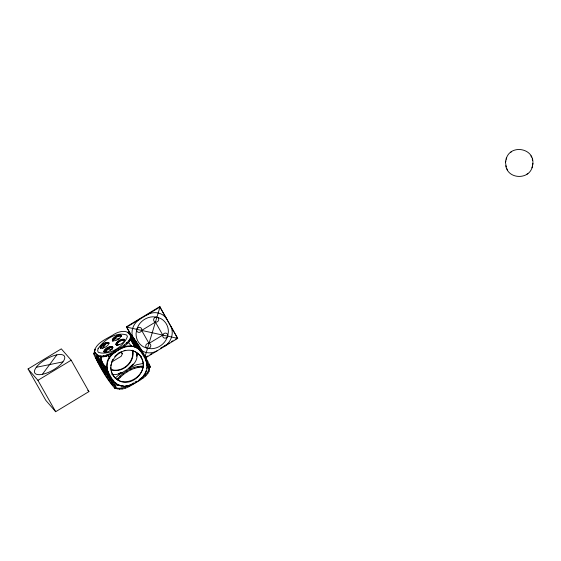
<?xml version="1.0" encoding="UTF-8"?>
<svg xmlns="http://www.w3.org/2000/svg" width="561" height="561" viewBox="0 0 561 561"><rect width="100%" height="100%" fill="white"/><g stroke="black" fill="none" stroke-linecap="round" stroke-linejoin="round"><path stroke-width="0.84" d="M150.145 367.231L150.383 367.076C144.703 354.79 137.838 342.329 128.806 332.021L127.859 332.596C135.334 340.38 139.998 350.33 145.579 359.454C152.445 372.897 137.052 384.713 125.005 386.361C113.21 386.494 105.159 372.216 107.249 361.614C110.629 349.44 128.111 349.3 131.232 337.126C129.303 329.223 119.956 330.836 114.57 333.998C107.446 338.69 96.787 342.035 94.304 351.123C101.723 361.901 109.234 373.009 115.054 384.902M108.645 373.072C104.704 365.982 108.021 356.691 114.788 352.659C121.583 347.21 132.368 342.925 139.633 350.008C134.942 345.12 127.045 344.749 121.393 348.164L120.888 347.273C124.872 344.51 129.914 341.411 130.727 336.228L130.166 334.791M110.797 365.982L111.029 364.587M138.623 354.131C153.419 368.43 129.984 392.034 115.314 378.072C101.057 363.654 124.451 340.639 138.911 354.454L135.369 351.747L131.526 350.33L131.807 350.66M132.789 350.555C135.18 362.083 122.908 373.233 111.66 369.958L111.38 369.636C122.628 372.904 134.892 361.761 132.501 350.225M136.646 356.305L136.751 353.213M115.278 378.128C122.789 370.001 139.009 366.726 136.961 352.778M141.842 330.745L141.996 330.219M111.387 371.543C118.567 393.338 151.758 376.396 141.084 357.315L141.365 357.645M146.666 368.724L147.045 366.417L146.666 362.623L145.292 359.131L146.246 358.556M100.216 347.385C101.359 344.265 105.713 341.628 108.953 342.68L109.136 343.143C107.985 346.27 103.638 348.907 100.398 347.855L100.216 347.385L100.903 348.753L100.721 348.283C101.829 345.134 105.741 343.122 108.981 343.283L108.476 342.392M103.799 351.516C104.949 348.395 109.297 345.758 112.537 346.81L113.041 347.708C109.802 346.656 105.454 349.293 104.311 352.413L103.799 351.516L103.981 351.985C107.221 353.037 111.576 350.401 112.719 347.28L112.537 346.81M112.312 340.071C113.455 336.951 117.803 334.314 121.043 335.366L121.548 336.256C118.315 335.212 113.96 337.841 112.817 340.969L112.999 341.432L112.312 340.071L112.495 340.534C115.734 341.586 120.082 338.949 121.225 335.829L121.043 335.366M115.896 344.202C117.039 341.081 121.393 338.444 124.633 339.496L124.815 339.959C123.665 343.087 119.318 345.716 116.078 344.664L115.896 344.202L116.4 345.099C117.508 341.951 121.421 339.938 124.661 340.099L124.156 339.202M115.671 388.079C123.995 391.894 132.655 384.061 139.654 380.442L139.149 379.545C143.132 376.782 148.174 373.689 148.988 368.5L146.891 365.302M139.654 380.442C143.637 377.679 148.679 374.587 149.492 369.397L148.427 367.062L149.198 367.806L150.383 367.076M506.267 166.947L505.496 162.459L505.784 161.007M506.141 159.24C509.844 143.42 535.825 148.013 532.662 164.899M505.784 165.712C507.824 179.625 529.472 180.018 532.305 166.666M505.496 162.459L506.373 158.055M532.066 167.851L532.95 163.447M144.92 357.013L159.976 307.007L159.682 306.664L126.421 326.79L130.229 333.507M102.663 348.563L105.931 343.823L105.65 343.5M111.646 361.908L111.653 362.855M111.941 361.249L112.817 359.264M145.124 373.163L146.407 370.26L146.694 370.583M121.211 351.768L122.354 353.781L121.211 356.277L112.186 361.74M112.957 381.48L113.799 380.035M143.448 366.361C133.497 365.449 123.708 371.599 117.487 378.977L117.992 379.874C124.044 372.63 133.476 366.796 143.139 367.153M42.377 374.32A17.033 6.466 -29.5 0 0 64.767 357.385A17.033 6.466 -29.5 0 0 41.682 362.069A17.033 6.466 -29.5 0 0 42.377 374.32L56.843 354.861M104.037 345.548L102.972 346.922L103.252 347.245M114.717 356.551L119.22 352.49L119.5 352.813M129.002 367.862L133.167 364.103M143.805 375.155L144.801 373.892L145.082 374.215M510.594 152.347L511.513 151.736M526.926 174.176L527.845 173.559M114.991 388.5L114.086 385.442L115.033 384.867L116.176 387.77L114.991 388.5C105.91 378.205 99.234 365.786 93.406 353.444L94.599 352.715L95.37 353.451L94.423 354.026L93.652 353.29M93.414 353.458L94.599 352.715M146.968 364.447L146.246 361.705M149.198 367.806L149.128 366.606L145.292 359.131L145.579 359.454M28.05 368.97L61.303 348.851L71.17 360.211L88.919 391.592L55.665 411.711L45.806 400.351L28.05 368.97L37.91 380.33L55.665 411.711M37.91 380.33L71.17 360.211M129.577 332.757L128.63 333.332L128.118 332.435M94.423 354.026L96.464 356.382L97.411 355.807C102.922 358.921 109.5 354.825 114.507 352.336L114.788 352.659M130.671 335.688L131.618 335.113M106.253 352.252L105.58 351.06L109.304 348.809M95.896 357.764L96.85 357.189L103.154 369.096L112.88 383.766L111.927 384.341L104.465 373.402L98.266 362.708L95.952 357.939L95.875 356.642C102.81 365.183 108.666 374.874 113.02 384.972L111.927 384.341M95.952 357.939L96.899 357.364M96.092 358.262L97.046 357.687M117.775 345.281L119.556 344.202M96.464 356.382L97.712 357.967L98.666 357.392M131.919 337.273L132.873 336.698M96.857 359.952L97.803 359.377M135.566 347.518L131.064 339.258L132.01 338.683L131.505 337.554M97.712 357.967L99.36 360.302L100.314 359.727M94.865 352.56C101.779 361.459 113.876 350.8 120.888 347.273M133.567 339.608L134.521 339.033M106.008 356.452L108.378 355.015L109.647 357.252M98.266 362.708L99.22 362.14M132.473 342.014L133.427 341.446L132.01 338.683M99.36 360.302L101.289 363.205L102.242 362.637M135.496 342.512L136.449 341.944M100.096 366.024L101.043 365.449M134.296 345.331L135.25 344.756L133.427 341.446M101.289 363.205L103.371 366.501L104.318 365.926M137.578 345.807L138.525 345.232M101.225 368.465L102.179 367.89L104.451 370.835L107.46 373.037L107.179 372.714M102.207 369.671L103.154 369.096M114.086 385.442L105.454 369.951L106.408 369.376M139.661 349.258L140.615 348.683M104.465 373.402L105.412 372.827M107.41 373.324L108.364 372.749M142.571 352.056L141.617 352.631L141.898 352.953L139.345 349.685M106.352 376.396L107.305 375.821M108.546 375.765L109.493 375.19L108.652 373.731M106.709 376.964L107.663 376.389M107.039 377.462L107.993 376.887M146.393 356.824L147.873 355.926M150.089 354.587L151.568 353.696M160.432 348.332L166.344 344.756M167.823 343.858L169.303 342.96M171.519 341.621L172.998 340.73M175.214 339.384L177.43 338.045L177.725 338.388L145.937 357.616M108.792 380.106L109.746 379.531M111.085 379.825L112.039 379.25L112.319 379.573M110.573 382.623L111.527 382.048M112.775 382.89L113.729 382.314M146.982 362.196L147.936 361.621M114.093 385.47L115.047 384.895M117.628 384.762L114.311 382.195L112.039 379.25M114.921 387.3L115.868 386.725M149.128 366.606L150.075 366.031M132.768 384.608L132.263 383.71L133.637 382.875M135.019 382.048L136.393 381.214M129.289 368.184L136.4 364.804L142.662 363.528M117.137 388.976L116.625 388.079C121.891 389.018 127.038 386.536 131.554 384.096M118.469 373.668L121.386 372.357M122.403 372.35L118.75 373.991L114.865 374.671L111.786 374.411M36.283 367.301L62.937 361.887M113.862 338.886L115.545 338.592M124.009 350.569L125.685 350.274M125.503 385.898L127.059 385.624M121.863 385.695L118.105 385.54L116.52 384.573L115.917 383.016M119.605 338.802L113.027 339.033M123.96 385.968L120.874 385.709L121.162 386.031M118.076 384.678L120.18 385.449M106.842 367.497L104.886 366.067L107.123 367.82M106.576 372.273L104.164 370.512L104.451 370.835M126.421 326.79L131.274 335.176M128.764 342.771L128.483 342.448L131.218 345.955L130.937 345.632M126.989 342.645L127.494 343.535M146.891 365.611L148.931 367.96M145.25 374.916L145.755 375.814M120.734 351.915L122.354 353.781M105.58 351.06L106.66 352.308M100.952 359.103L102.712 363.205L100.952 359.103L100.7 356.642M111.373 371.109L110.762 367.504M87.825 390.33L88.919 391.592M130.916 336.754L140.643 351.424M130.397 339.503L135.026 347.049M102.432 362.876L105.166 366.389M133.223 337.897L134.114 339.153M134.998 340.415L136.316 342.399M136.758 343.059L137.438 344.124M140.916 356.27L141.246 356.768M100.791 361.109L102.109 363.093M137.817 344.72L146.94 360.562M139.479 354.594L141.554 357.883M102.88 364.25L103.231 364.818M103.61 365.414L107.382 371.543M107.467 376.69L108.301 378.002M103.371 366.501L105.454 369.951M106.218 374.713L98.498 361.389M135.25 344.756L137.361 348.402M159.682 306.664L177.43 338.045M134.57 341.011L140.327 351.186M134.03 340.232L139.528 349.945M130.727 336.228L131.232 337.126M148.988 368.5L149.492 369.397M132.705 340.695L136.386 347.196M130.348 338.108L130.86 339.005M148.609 370.386L149.121 371.284M134.745 346.726L130.489 338.97M129.065 340.31L129.57 341.207M147.326 372.588L147.831 373.486M141.007 366.045L141.512 366.943M126.954 342.68L127.466 343.577M145.215 374.951L145.727 375.849M123.42 339.11L123.932 340.008M138.364 366.354L138.869 367.252M120.573 335.071L121.078 335.969M122.48 339.216L122.985 340.113M137.866 366.41L138.371 367.308M119.837 334.98L120.342 335.878M137.291 366.571L137.796 367.469M118.897 335.085L119.402 335.983M121.393 339.524L121.898 340.422M124.17 345.05L124.675 345.948M142.431 377.329L142.936 378.226M117.81 335.394L118.315 336.291M120.236 340.001L120.741 340.899M116.653 335.871L117.158 336.768M119.086 340.618L119.591 341.516M134.24 367.42L134.745 368.318M115.503 336.488L116.008 337.385M118.02 341.34L118.532 342.238M114.437 337.21L114.942 338.108M117.116 342.112L117.628 343.009M116.436 342.876L116.94 343.774M113.532 337.981L114.037 338.872M116.015 343.591L117.319 345.387A3.198 1.213 -29.5 0 0 116.548 345.141M130.383 369.012L130.888 369.909M112.845 338.746L113.357 339.643M112.431 339.461L112.936 340.359M126.548 371.08L127.052 371.978M112.06 346.523L112.572 347.42M111.33 346.425L111.835 347.322M114.002 351.438L114.507 352.336M110.384 346.537L110.896 347.434M107.74 342.294L108.252 343.192M106.8 342.406L107.305 343.304M109.297 346.838L109.809 347.736M105.713 342.708L106.218 343.605M108.14 347.315L108.652 348.213M123.006 373.479L123.511 374.376M110.454 353.346L110.966 354.243M128.714 385.624L129.226 386.522M104.556 343.185L105.061 344.082M106.99 347.939L107.502 348.837M103.406 343.809L103.911 344.699M105.931 348.654L106.436 349.552M102.34 344.524L102.852 345.422M105.026 349.426L105.531 350.323M119.991 376.045L120.496 376.943M108.028 355.386L109.718 358.381M104.339 350.19L104.844 351.088M106.885 354.818L107.389 355.716M125.145 387.097L125.65 387.995M101.436 345.296L101.948 346.193M103.925 350.906L104.43 351.803M100.756 346.06L101.261 346.957M100.335 346.775L100.847 347.673M118.069 378.198L118.574 379.096M117.705 378.605L118.217 379.502M103.533 355.758L104.037 356.656M121.793 388.03L122.298 388.927M100.629 356.095L101.134 356.992M118.89 388.366L119.395 389.264M98.371 355.8L98.876 356.698M96.906 354.91L97.411 355.807M94.304 351.123L95.37 353.451M130.552 338.129L131.064 339.258M97.404 358.598L98.224 360.695M530.958 155.853L531.456 157.136M532.179 158.966L532.662 160.201M506.983 168.777L507.488 170.053M116.422 383.913L117.032 385.47M94.36 352.869L94.669 353.914M100.903 356.144L101.232 359.426M112.221 349.173A1.669 0.631 -29.5 0 0 112.509 348.921L111.408 346.964A1.669 0.631 -29.5 0 1 108.876 347.911M111.877 349.419A1.669 0.631 -29.5 0 1 110.279 349.966A1.669 0.631 -29.5 0 1 110.04 349.293M133.406 338.907A15.449 14.249 -41 0 1 139.899 319.153M146.786 314.987A15.449 14.249 -41 0 1 167.01 319.447M157.655 350.527A15.449 14.249 -41 0 1 140.25 349.517M138.237 347.322A15.449 14.249 -41 0 1 137.431 346.067M170.418 325.471A16.038 14.796 -41 0 1 164.036 346.67M167.402 336.789A2.644 2.44 -41 0 1 163.223 337.343A2.644 2.44 -41 0 1 164.436 333.297A2.644 2.44 -41 0 1 167.788 335.513M146.919 348.136A2.644 2.44 -41 0 1 146.687 344.033A2.644 2.44 -41 0 1 150.699 344.917A2.644 2.44 -41 0 1 148.181 348.416M157.529 317.372A2.644 2.44 -41 0 1 157.753 321.481A2.644 2.44 -41 0 1 153.742 320.597A2.644 2.44 -41 0 1 156.26 317.098M137.038 328.725A2.644 2.44 -41 0 1 141.225 328.171A2.644 2.44 -41 0 1 140.005 332.217A2.644 2.44 -41 0 1 136.653 330.001M136.765 329.342L136.078 333.5A16.697 15.406 -41 0 0 143.686 346.95L147.522 348.36L151.687 348.718A16.697 15.406 -41 0 0 165.937 340.092L167.683 336.172L168.37 332.014A16.697 15.406 -41 0 0 160.762 318.564L156.919 317.147L152.76 316.797A16.697 15.406 -41 0 0 138.504 325.422L136.765 329.342M98.056 348.704L97.656 350.744L98.259 352.294C108.652 356.011 123.904 346.733 127.375 336.607L126.765 335.05C116.211 331.376 103.799 340.001 98.056 348.704M159.976 307.007L126.716 327.126L177.725 338.388L159.976 307.007M155.432 322.091L141.66 330.422L149.009 343.423L162.788 335.085L155.432 322.091M136.926 354.776L137.179 355.12L136.905 354.734M149.24 364.173L148.293 364.748L149.254 364.201M95.202 350.099L94.697 349.201L95.181 350.134"/></g></svg>
